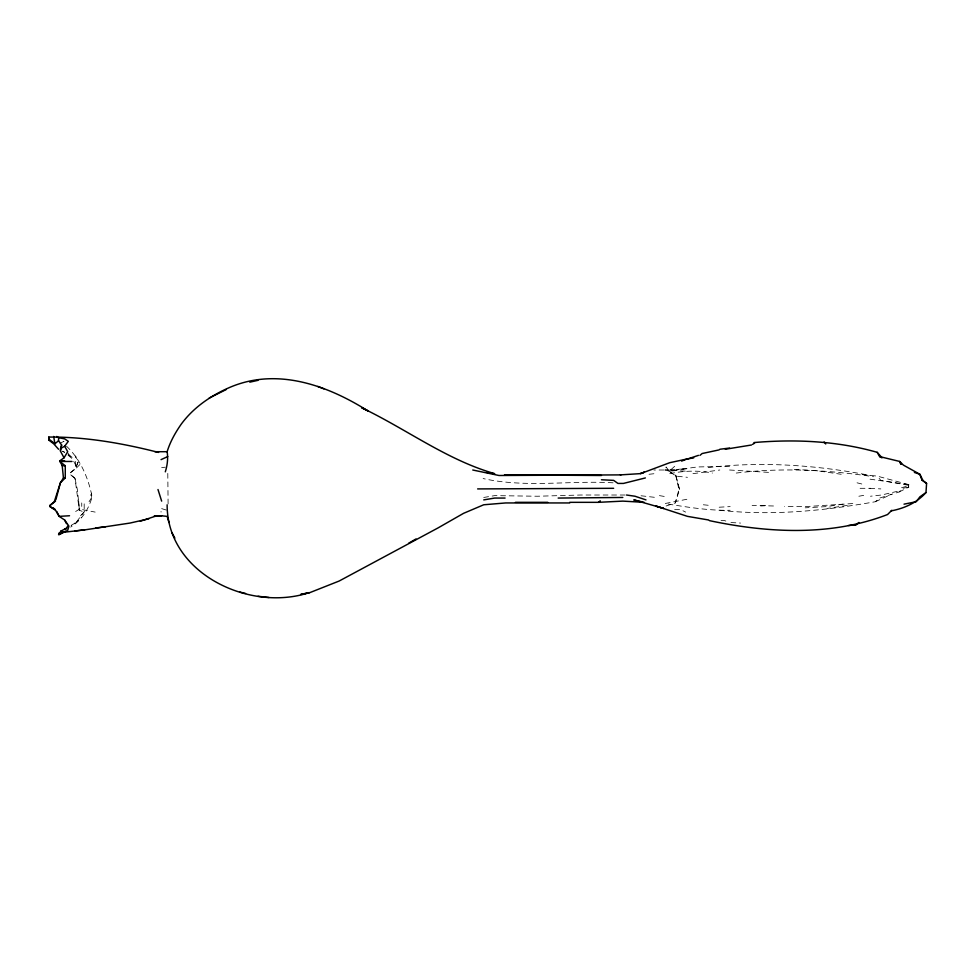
<?xml version="1.0" encoding="UTF-8"?>
<svg xmlns="http://www.w3.org/2000/svg" width="976" height="976" viewBox="0 0 976 976"><rect width="100%" height="100%" fill="white"/><g stroke="black" fill="none" stroke-linecap="round" stroke-linejoin="round"><path stroke-width="0.73" stroke-dasharray="4.88 3.66" d="M666.12 505.995L675.27 502.945L678.93 489.525L675.88 475.495L669.17 471.225L665.51 470.005L653.92 470.005M66.49 446.215C80.508 459.22 88.438 478.264 92.11 496.845C88.804 509.13 81.581 520.379 70.638 527.101M675.88 475.495L679.54 489.525L675.27 502.945M79.91 464.515L75.64 468.785L75.64 455.975L78.08 462.075L75.64 468.785L70.76 472.445L70.76 474.885L75.03 478.545L79.3 510.265L84.18 512.095L84.79 510.875L75.64 523.075M78.08 462.075L75.03 468.785L70.76 472.445M901.58 487.695L908.29 485.865L908.9 484.645L877.18 476.105L859.49 474.275M89.06 501.725L92.11 496.845M80.52 515.755L84.18 512.095L84.18 501.725M75.03 523.685L81.13 517.585M719.8 510.265C771.772 516.011 824.073 510.814 875.35 501.725L879.62 498.065L899.14 491.965L902.8 488.305L908.9 487.085L908.9 484.645L869.86 479.155M908.29 487.085L908.9 484.645M674.66 466.345L669.17 471.225L666.12 466.955L665.51 470.005L675.88 470.615L669.17 471.225L675.88 476.105L687.47 477.325M75.64 511.485L81.74 507.825L81.74 502.945M875.35 501.725L891.21 494.405M899.14 491.965L908.9 487.085L908.29 485.865M60.024 443.165L64.05 441.335L61.366 441.091M897.31 491.355L881.45 495.015L870.47 496.235M843.02 504.165L826.55 506.605L805.2 507.825M847.29 505.385L827.16 508.435M669.78 473.665C683.798 470.713 698.401 470.188 712.48 473.055M692.96 473.665L719.8 470.005M858.88 496.235L865.59 495.015M483.73 497.455L494.71 495.625L537.41 496.235L580.72 495.015L626.385 495.015M736.27 473.055C781.837 467.431 828.173 469.956 873.52 476.715M686.86 499.285L664.9 503.555C686.348 506.959 708.259 510.753 730.17 510.265M649.04 474.275L654.53 473.665M708.21 467.565C762.232 461.184 817.205 465.113 870.47 475.495M161.65 467.565L165.31 467.199M760.67 505.995L767.99 505.385M852.78 503.555L805.81 506.605L784.46 506.605M719.19 507.215L730.17 506.605M729.56 466.345L697.23 466.955L675.88 470.005L686.86 468.785L664.9 470.005L686.86 471.225M75.03 478.545L77.47 490.135L79.3 509.045L95.16 512.095M860.1 488.305L870.47 488.305M679.54 489.525L675.88 476.105M773.48 505.995L752.13 505.385M674.66 509.655L680.76 509.655L685.64 512.095M721.02 520.635L724.68 520.635L728.34 522.014M613.05 482.815C569.838 480.265 525.698 488.098 483.12 478.545M794.22 469.395L816.18 470.615L841.19 474.275M729.56 470.005L769.82 472.445M869.86 488.305L880.84 488.915M730.939 522.538L740.54 523.075M703.33 504.775L709.43 505.385M641.037 495.771L655.75 497.455M908.29 485.255L880.84 480.375L877.18 476.105M659.41 495.625L666.73 496.845M857.05 482.815L864.37 484.645M166.323 510.058L161.04 508.435L161.04 512.095M61.976 451.095L64.66 452.315L62.22 451.095M68.088 454.596L73.81 458.415M70.76 474.885L75.64 478.545M68.052 455.194L72.59 459.025L76.86 467.565M67.71 452.925L72.59 459.025M168.104 503.897L167.75 469.846M78.69 501.115L79.3 510.265M91.5 493.185L91.5 496.845M90.89 494.405L90.89 495.625M75.03 523.075L71.102 525.43L75.03 523.075"/><path stroke-width="1.46" d="M494.71 473.665C446.788 459.94 406.333 429.037 361.73 407.785L367.83 410.835C327.387 385.325 277.44 367.403 230.58 387.045C211.341 395.243 193.638 407.248 181.17 424.255C175.277 432.71 170.153 441.823 167.14 451.705C168.226 458.439 167.347 465.32 165.31 471.835M891.21 510.875C904.654 508.289 916.83 502.738 925.98 492.575L926.59 483.425L921.71 479.765L926.59 483.425M60.39 450.485L61.61 444.995L58.56 440.725L58.56 437.675L56.73 436.455M55.888 499.663L60.39 482.815L63.44 477.935L62.22 465.735L59.78 460.855L64.05 457.805L67.71 451.705L64.66 446.215L68.32 441.335L64.66 438.895L58.56 437.675M68.161 525.82L65.88 528.565L61 531.005L58.56 534.665L67.71 530.395L68.93 526.125L64.66 520.025L59.17 516.365L55.51 510.265L50.02 506.605L50.02 505.385L54.29 501.725L60.39 482.815L65.27 477.935L65.27 465.735L59.78 461.465L71.98 461.465M61.61 444.995L60.39 451.095L64.05 457.805M709.43 520.635C768.124 533.055 830.844 536.385 887.55 514.535L891.82 510.265M58.56 449.265L53.68 443.775L48.8 440.115L48.8 437.065C85.717 436.736 122.83 443.299 158.6 452.437M49.41 439.505L54.9 443.775L58.56 440.725M699.975 455.365L702.11 453.535L719.19 449.875M569.74 502.335L598.41 502.335L600.24 500.81M848.51 525.515L855.83 524.905L858.88 522.465M50.02 505.385L55.51 501.115M925.98 492.575L919.88 496.845L916.22 501.725L904.02 504.165M752.533 444.385L754.57 443.165M408.7 543.205L416.02 538.935M60.39 448.655L64.66 446.215M209.23 398.025L226.31 389.485M161.04 459.635L167.75 456.585M681.626 461.111L686.86 459.025L693.729 457.878M65.27 531.31L59.17 534.665L59.17 532.835M644.16 472.286L640.5 473.665L669.78 462.685L686.86 459.025M644.001 472.286L639.89 473.665L620.37 474.885M687.47 459.025L698.45 455.365M61 531.005L64.05 532.225L85.4 529.785L129.93 523.075L148.84 518.805M725.29 449.265L751.52 444.995M645.38 477.935L623.42 483.425L617.93 483.425L613.66 480.375L601.46 479.765M140.3 521.245L154.94 516.365L161.04 515.755L167.14 516.365L168.97 522.465M249.795 382.165L258.03 380.335M64.66 529.175L66.685 528.772M483.73 499.895L494.71 498.065L505.08 498.065M598.41 502.335L622.81 501.115L644.16 502.335L633.79 499.895L663.68 508.435L655.75 505.995L687.47 516.365L708.82 520.025M69.54 515.755L59.17 516.365L56.73 511.485M719.8 449.265L729.56 448.045M95.77 527.955L105.53 526.735M75.03 531.005L84.79 529.785M167.14 451.705L154.94 451.705M753.96 442.555C795.33 439.054 837.201 440.92 877.18 452.315L882.06 457.805L879.62 456.585L877.18 452.315M620.98 474.885L498.98 475.495L472.75 470.005M59.78 460.855L64.66 460.855M62.22 465.735L65.27 465.735M504.47 474.885L601.46 475.495M63.44 477.935L65.27 477.935M613.66 488.305L477.63 488.915M622.81 497.455L558.15 498.065M515.45 502.335L547.78 502.335M569.74 502.945L505.69 502.945L483.73 504.775L463.6 513.315L437.98 527.955L339.16 581.025L309.88 592.615L300.73 594.445L309.27 592.615C249.344 612.489 166.92 573.315 167.14 504.775M154.33 515.755L161.65 515.755M854.61 524.905L855.83 524.905M258.03 596.275L269.01 597.495M626.47 495.015L635.01 496.235L645.99 499.895M486.853 472.518L494.1 473.665M879.62 456.585L899.75 461.465L900.97 463.905M239.73 592.005L245.586 593.469M914.39 472.445L919.88 474.275L922.93 480.375M317.81 386.435L323.91 388.875M50.02 506.605L54.9 509.533M53.07 507.825L55.107 509.448M899.75 461.465L903.41 465.125L919.88 474.275L921.259 478.399M824.11 441.945L825.733 443.982M899.75 462.075L900.97 464.21M172.02 532.835L174.863 538.118M64.66 520.025L66.49 523.685M157.99 489.525L161.65 501.115M53.68 436.455L54.9 443.775M48.8 437.065L48.8 440.115"/></g></svg>
